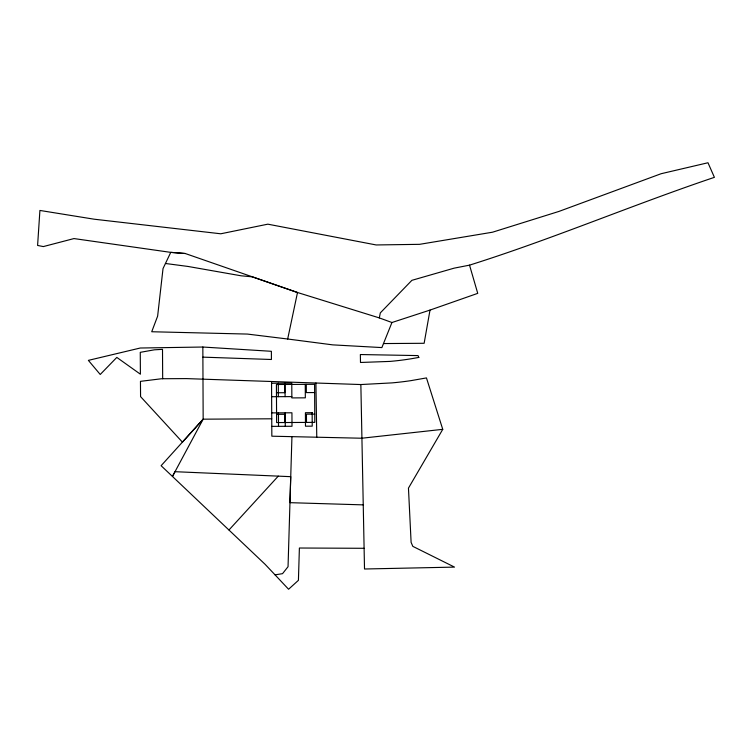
<?xml version="1.0" encoding="UTF-8"?>
<svg xmlns="http://www.w3.org/2000/svg" width="752" height="752" viewBox="0 0 752 752"><rect width="100%" height="100%" fill="white"/><g stroke="black" fill="none" stroke-linecap="round" stroke-linejoin="round"><path stroke-width="1.13" d="M291.945 436.658L289.952 502.674L363.16 504.874M430.012 310.087L391.942 322.514L379.318 317.908L380.315 312.888L411.889 280.327L454.142 268.154L469.53 265.146L477.736 293.355L430.012 310.087L424.137 343.288L383.482 343.561M185.218 253.518L170.76 252.362L163.024 268.577L157.629 316.16L151.725 331.745L247.38 334.067L287.678 339.011L297.501 292.509L185.208 253.499L170.76 252.371L73.978 238.572L43.325 246.581L37.6 245.443L39.912 210.447L94.141 219.199L220.778 233.787L267.844 224.171L376.179 244.955L419.578 244.334L492.513 232.208L558.971 211.415L661.121 173.721L707.98 162.752L714.4 177.34C632.197 205.033 552.288 239.108 469.53 265.146M391.942 322.514L381.875 347.584L332.704 344.867L287.678 339.011M271.745 418.798L203.162 419.174L172.462 476.439L175.019 471.692L290.742 476.674L288.044 566.707L282.536 573.663L275.044 574.848L265.099 564.31L161.116 465.704L203.162 419.174L202.843 347.029L140.267 348.016L88.369 360.368L100.232 374.477L116.814 357.407L140.398 374.205L140.267 352.34L154.395 349.812L162.507 349.351L162.676 378.735M442.749 429.336L408.458 488.123L411.109 542.371L412.82 546.356L454.509 567.102L364.513 569.001L360.857 384.545L391.961 382.89A310.529 310.529 0 0 0 410.921 380.644L426.459 377.918L442.749 429.336L361.75 438.228L271.839 436.198L271.547 381.518M203.162 419.174L182.416 442.129L140.568 396.614L140.455 381.349L161.624 378.735L186.374 378.604L360.857 384.545M229.022 529.934L278.268 476.138M271.547 383.238L291.776 383.135L291.851 397.911L305.331 397.836L305.256 384.357M276.454 392.76L284.764 392.713L284.717 384.469M314.637 392.553L306.327 392.6L306.29 384.347M271.622 396.718L291.842 396.614M271.707 412.895L291.936 412.792L292.002 426.271L271.782 426.375M276.576 414.333L284.876 414.286L284.923 422.53M314.75 414.126L306.449 414.164L306.487 422.417M364.071 548.293L299.39 548.02L298.422 580.328L288.58 589.248L275.044 574.848M202.89 357.144L271.425 359.494L271.378 351.297L202.843 347.029M165.449 263.482L187.934 266.443L241.101 275.796L252.371 276.849L297.501 292.509L379.318 317.908M315.915 383.003L316.771 437.213M285.036 383.172L285.102 396.652M285.196 412.82L285.262 426.309M278.296 383.2L278.362 396.68M278.447 412.857L278.522 426.337M418.817 357.426L411.25 358.76A291.146 291.146 0 0 1 390.081 361.402L360.49 362.473L360.358 354.54L418.046 355.593L418.817 357.426M314.59 384.31L276.416 384.507L276.614 422.577L314.797 422.37L314.59 384.31M312.155 412.679L305.415 412.716L305.481 426.196L312.221 426.158L312.155 412.679"/></g></svg>
